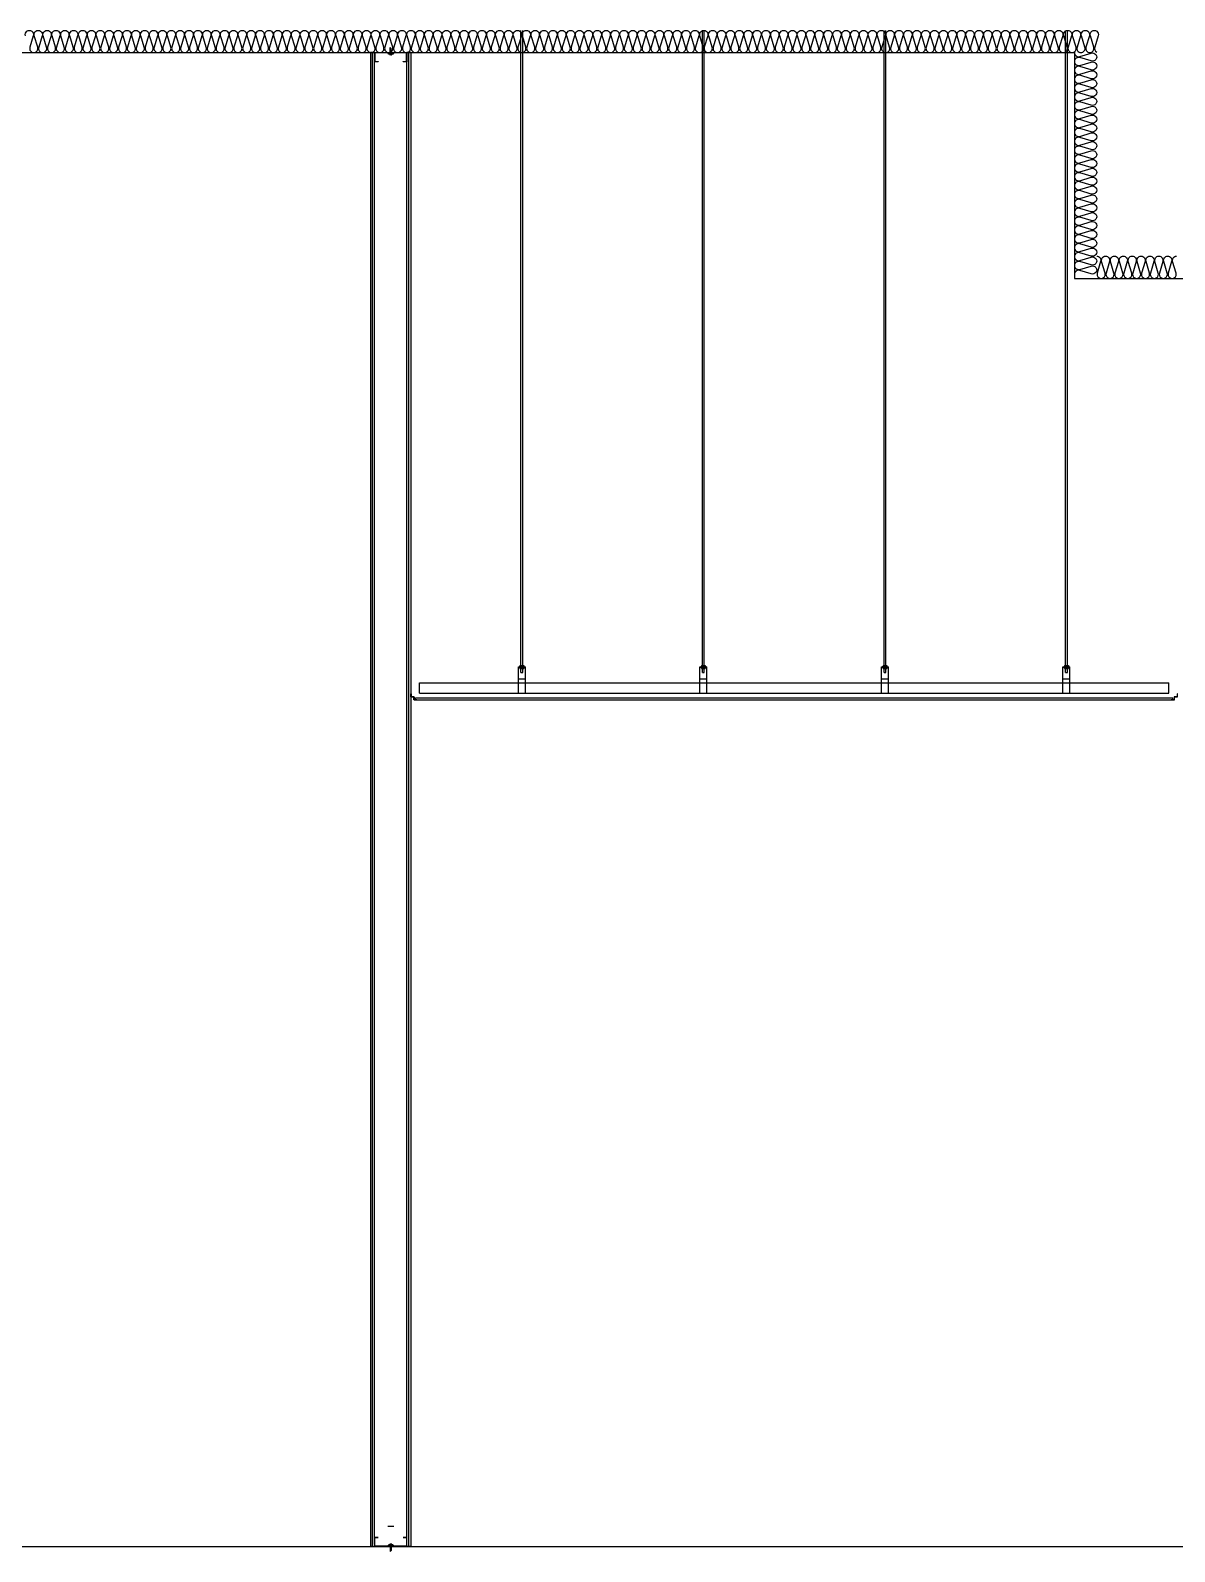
# Model space of a CAD drawing. Header units: millimetres. Extents: x 19868 to 801382, y -4805 to 85279.
# Drawn here: x 763602 to 769274, y 67153 to 74699 of the extents above; entities that cross this region are included whole.
import ezdxf

# ---------------------------------------------------------------- set-up
doc = ezdxf.new("R2010")
doc.units = ezdxf.units.MM
doc.header["$LTSCALE"] = 250
for name, color, linetype in [('8입면선', 8, 'Continuous'), ('A-CEIL', 8, 'Continuous'), ('A-CEIL_EL', 8, 'Continuous'), ('A-FIN', 6, 'Continuous'), ('A-WALL-D', 7, 'Continuous'), ('GAGAM-DT', 7, 'Continuous'), ('ISL', 251, 'Continuous'), ('MO-S', 3, 'Continuous'), ('입면', 7, 'Continuous')]:
    doc.layers.add(name, color=color, linetype=linetype)
doc.layers.add('CK', color=221, linetype='Continuous', plot=False)

# ---------------------------------------------------------------- blocks, each defined once
blk = doc.blocks.new('*U228')
at = {"layer": '8입면선', "color": 8}
for p, q in [((3316397.6, 471911.4), (3316397.6, 479321.4)), ((3316577.6, 471911.4), (3316577.6, 479321.4))]:
    blk.add_line(p, q, dxfattribs=at)
at = {"layer": 'A-WALL-D'}
for p, q in [((3316387.6, 479321.4), (3316387.6, 471911.4)), ((3316407.6, 479321.4), (3316387.6, 479321.4)), ((3316407.6, 471921.4), (3316407.6, 479321.4)), ((3316567.6, 471921.4), (3316567.6, 479321.4)), ((3316587.6, 479321.4), (3316567.6, 479321.4)), ((3316587.6, 479321.4), (3316587.6, 471911.4)), ((3316407.6, 471911.4), (3316387.6, 471911.4)), ((3316587.6, 471911.4), (3316567.6, 471911.4))]:
    blk.add_line(p, q, dxfattribs=at)
at = {"layer": 'CK', "linetype": 'Continuous'}
blk.add_line((3316472.9, 472011.4), (3316502.3, 472011.4), dxfattribs=at)
at = {"layer": 'GAGAM-DT', "color": 8}
for p, q in [((3316492.7, 479315.6), (3316482.8, 479315.6)), ((3316482.8, 479315.6), (3316482.8, 479312.1)), ((3316491.2, 479310.6), (3316484.3, 479310.6)), ((3316485.3, 479315.6), (3316485.3, 479347)), ((3316490.3, 479341.5), (3316485.3, 479347)), ((3316485.3, 479315.6), (3316485.3, 479310.6)), ((3316490.3, 479315.6), (3316490.3, 479341.5)), ((3316490.3, 479315.6), (3316490.3, 479310.6)), ((3316492.7, 479315.6), (3316492.7, 479312.1)), ((3316482.8, 471917.3), (3316482.8, 471920.7)), ((3316492.7, 471917.3), (3316482.8, 471917.3)), ((3316491.2, 471922.3), (3316484.3, 471922.3)), ((3316485.3, 471917.3), (3316485.3, 471922.3)), ((3316485.3, 471917.3), (3316485.3, 471885.8)), ((3316490.3, 471917.3), (3316490.3, 471922.3)), ((3316490.3, 471917.3), (3316490.3, 471891.3)), ((3316492.7, 471917.3), (3316492.7, 471920.7)), ((3316490.3, 471891.3), (3316485.3, 471885.8))]:
    blk.add_line(p, q, dxfattribs=at)
for centre, start, end in [((3316484.3, 479312.1), 180, 270), ((3316491.2, 479312.1), 270, 0), ((3316484.3, 471920.7), 90, 180), ((3316491.2, 471920.7), 0, 90)]:
    blk.add_arc(centre, 1.51, start, end, dxfattribs=at)
at = {"layer": '입면', "color": 6}
for p, q in [((3316407.6, 479276.4), (3316407.6, 479321.4)), ((3316407.6, 479321.4), (3316472.9, 479321.4)), ((3316472.4, 479320.2), (3316408.8, 479320.2)), ((3316408.8, 479320.2), (3316408.8, 479277.6)), ((3316477.4, 479314.4), (3316472.4, 479320.2)), ((3316472.9, 479321.4), (3316477.9, 479315.6)), ((3316497.8, 479314.4), (3316477.4, 479314.4)), ((3316477.9, 479315.6), (3316497.3, 479315.6)), ((3316497.3, 479315.6), (3316502.3, 479321.4)), ((3316502.8, 479320.2), (3316497.8, 479314.4)), ((3316502.3, 479321.4), (3316567.6, 479321.4)), ((3316566.4, 479320.2), (3316502.8, 479320.2)), ((3316566.4, 479277.6), (3316566.4, 479320.2)), ((3316567.6, 479321.4), (3316567.6, 479276.4)), ((3316425.4, 479276.4), (3316407.6, 479276.4)), ((3316408.8, 479277.6), (3316425.4, 479277.6)), ((3316425.4, 479277.6), (3316425.4, 479276.4)), ((3316549.8, 479276.4), (3316549.8, 479277.6)), ((3316549.8, 479277.6), (3316566.4, 479277.6)), ((3316567.6, 479276.4), (3316549.8, 479276.4)), ((3316425.4, 471956.4), (3316407.6, 471956.4)), ((3316407.6, 471956.4), (3316407.6, 471911.4)), ((3316407.6, 471911.4), (3316472.9, 471911.4)), ((3316408.8, 471912.6), (3316408.8, 471955.2)), ((3316408.8, 471955.2), (3316425.4, 471955.2)), ((3316472.4, 471912.6), (3316408.8, 471912.6)), ((3316425.4, 471955.2), (3316425.4, 471956.4)), ((3316477.4, 471918.5), (3316472.4, 471912.6)), ((3316472.9, 471911.4), (3316477.9, 471917.3)), ((3316497.8, 471918.5), (3316477.4, 471918.5)), ((3316477.9, 471917.3), (3316497.3, 471917.3)), ((3316497.3, 471917.3), (3316502.3, 471911.4)), ((3316502.8, 471912.6), (3316497.8, 471918.5)), ((3316502.3, 471911.4), (3316567.6, 471911.4)), ((3316566.4, 471912.6), (3316502.8, 471912.6)), ((3316567.6, 471956.4), (3316549.8, 471956.4)), ((3316549.8, 471956.4), (3316549.8, 471955.2)), ((3316549.8, 471955.2), (3316566.4, 471955.2)), ((3316566.4, 471955.2), (3316566.4, 471912.6)), ((3316567.6, 471911.4), (3316567.6, 471956.4))]:
    blk.add_line(p, q, dxfattribs=at)

msp = doc.modelspace()

# ---------------------------------------------------------------- linework, layer by layer
at = {"layer": 'A-CEIL'}
for p, q in [((765511.3, 71388.9, 0), (769265.1, 71388.9, 0)), ((765511.3, 71378.9, 0), (769265.1, 71378.9, 0))]:
    msp.add_line(p, q, dxfattribs=at)
at = {"layer": 'A-CEIL_EL'}
for p, q in [((766033.7, 71514.7, 0), (766033.7, 74698.9, 0)), ((766042.7, 71514.7, 0), (766042.7, 74698.9, 0)), ((766933.7, 71514.7, 0), (766933.7, 74698.9, 0)), ((766942.7, 71514.7, 0), (766942.7, 74698.9, 0)), ((767833.7, 71514.7, 0), (767833.7, 74698.9, 0)), ((767842.7, 71514.7, 0), (767842.7, 74698.9, 0)), ((768733.7, 71514.7, 0), (768733.7, 74698.9, 0)), ((768742.7, 71514.7, 0), (768742.7, 74698.9, 0)), ((766020.7, 71410.7, 0), (766020.7, 71541.9, 0)), ((766020.7, 71541.9, 0), (766055.7, 71541.9, 0)), ((766020.7, 71540.7, 0), (766055.7, 71540.7, 0)), ((766024.7, 71543.4, 0), (766051.7, 71543.4, 0)), ((766024.7, 71543.4, 0), (766024.7, 71541.9, 0)), ((766024.7, 71540.7, 0), (766024.7, 71539.2, 0)), ((766024.7, 71539.2, 0), (766051.7, 71539.2, 0)), ((766028.7, 71548.4, 0), (766047.7, 71548.4, 0)), ((766028.7, 71548.4, 0), (766028.7, 71543.4, 0)), ((766028.7, 71539.2, 0), (766028.7, 71534.2, 0)), ((766028.7, 71534.2, 0), (766047.7, 71534.2, 0)), ((766033.7, 71514.7, 0), (766033.7, 71534.2, 0)), ((766042.7, 71514.7, 0), (766042.7, 71534.2, 0)), ((766047.7, 71548.4, 0), (766047.7, 71543.4, 0)), ((766047.7, 71539.2, 0), (766047.7, 71534.2, 0)), ((766051.7, 71543.4, 0), (766051.7, 71541.9, 0)), ((766051.7, 71540.7, 0), (766051.7, 71539.2, 0)), ((766055.7, 71410.7, 0), (766055.7, 71541.9, 0)), ((766920.7, 71410.7, 0), (766920.7, 71541.9, 0)), ((766920.7, 71541.9, 0), (766955.7, 71541.9, 0)), ((766920.7, 71540.7, 0), (766955.7, 71540.7, 0)), ((766924.7, 71543.4, 0), (766951.7, 71543.4, 0)), ((766924.7, 71543.4, 0), (766924.7, 71541.9, 0)), ((766924.7, 71540.7, 0), (766924.7, 71539.2, 0)), ((766924.7, 71539.2, 0), (766951.7, 71539.2, 0)), ((766928.7, 71548.4, 0), (766947.7, 71548.4, 0)), ((766928.7, 71548.4, 0), (766928.7, 71543.4, 0)), ((766928.7, 71539.2, 0), (766928.7, 71534.2, 0)), ((766928.7, 71534.2, 0), (766947.7, 71534.2, 0)), ((766933.7, 71514.7, 0), (766933.7, 71534.2, 0)), ((766942.7, 71514.7, 0), (766942.7, 71534.2, 0)), ((766947.7, 71548.4, 0), (766947.7, 71543.4, 0)), ((766947.7, 71539.2, 0), (766947.7, 71534.2, 0)), ((766951.7, 71543.4, 0), (766951.7, 71541.9, 0)), ((766951.7, 71540.7, 0), (766951.7, 71539.2, 0)), ((766955.7, 71410.7, 0), (766955.7, 71541.9, 0)), ((767820.7, 71410.7, 0), (767820.7, 71541.9, 0)), ((767820.7, 71541.9, 0), (767855.7, 71541.9, 0)), ((767820.7, 71540.7, 0), (767855.7, 71540.7, 0)), ((767824.7, 71543.4, 0), (767851.7, 71543.4, 0)), ((767824.7, 71543.4, 0), (767824.7, 71541.9, 0)), ((767824.7, 71540.7, 0), (767824.7, 71539.2, 0)), ((767824.7, 71539.2, 0), (767851.7, 71539.2, 0)), ((767828.7, 71548.4, 0), (767847.7, 71548.4, 0)), ((767828.7, 71548.4, 0), (767828.7, 71543.4, 0)), ((767828.7, 71539.2, 0), (767828.7, 71534.2, 0)), ((767828.7, 71534.2, 0), (767847.7, 71534.2, 0)), ((767833.7, 71514.7, 0), (767833.7, 71534.2, 0)), ((767842.7, 71514.7, 0), (767842.7, 71534.2, 0)), ((767847.7, 71548.4, 0), (767847.7, 71543.4, 0)), ((767847.7, 71539.2, 0), (767847.7, 71534.2, 0)), ((767851.7, 71543.4, 0), (767851.7, 71541.9, 0)), ((767851.7, 71540.7, 0), (767851.7, 71539.2, 0)), ((767855.7, 71410.7, 0), (767855.7, 71541.9, 0)), ((768720.7, 71410.7, 0), (768720.7, 71541.9, 0)), ((768720.7, 71541.9, 0), (768755.7, 71541.9, 0)), ((768720.7, 71540.7, 0), (768755.7, 71540.7, 0)), ((768724.7, 71543.4, 0), (768751.7, 71543.4, 0)), ((768724.7, 71543.4, 0), (768724.7, 71541.9, 0)), ((768724.7, 71540.7, 0), (768724.7, 71539.2, 0)), ((768724.7, 71539.2, 0), (768751.7, 71539.2, 0)), ((768728.7, 71548.4, 0), (768747.7, 71548.4, 0)), ((768728.7, 71548.4, 0), (768728.7, 71543.4, 0)), ((768728.7, 71539.2, 0), (768728.7, 71534.2, 0)), ((768728.7, 71534.2, 0), (768747.7, 71534.2, 0)), ((768733.7, 71514.7, 0), (768733.7, 71534.2, 0)), ((768742.7, 71514.7, 0), (768742.7, 71534.2, 0)), ((768747.7, 71548.4, 0), (768747.7, 71543.4, 0)), ((768747.7, 71539.2, 0), (768747.7, 71534.2, 0)), ((768751.7, 71543.4, 0), (768751.7, 71541.9, 0)), ((768751.7, 71540.7, 0), (768751.7, 71539.2, 0)), ((768755.7, 71410.7, 0), (768755.7, 71541.9, 0)), ((765531.2, 71461.9), (769245.2, 71461.9)), ((765531.2, 71411.9), (765531.2, 71461.9)), ((766020.7, 71482.4, 0), (766055.7, 71482.4, 0)), ((766020.7, 71461.9, 0), (766055.7, 71461.9, 0)), ((766920.7, 71482.4, 0), (766955.7, 71482.4, 0)), ((766920.7, 71461.9, 0), (766955.7, 71461.9, 0)), ((767820.7, 71482.4, 0), (767855.7, 71482.4, 0)), ((767820.7, 71461.9, 0), (767855.7, 71461.9, 0)), ((768720.7, 71482.4, 0), (768755.7, 71482.4, 0)), ((768720.7, 71461.9, 0), (768755.7, 71461.9, 0)), ((769245.2, 71411.9), (769245.2, 71461.9)), ((765531.2, 71411.9), (769245.2, 71411.9)), ((766020.7, 71411.9, 0), (766055.7, 71411.9, 0)), ((766020.7, 71410.7, 0), (766055.7, 71410.7, 0)), ((766920.7, 71411.9, 0), (766955.7, 71411.9, 0)), ((766920.7, 71410.7, 0), (766955.7, 71410.7, 0)), ((767820.7, 71411.9, 0), (767855.7, 71411.9, 0)), ((767820.7, 71410.7, 0), (767855.7, 71410.7, 0)), ((768720.7, 71411.9, 0), (768755.7, 71411.9, 0)), ((768720.7, 71410.7, 0), (768755.7, 71410.7, 0))]:
    msp.add_line(p, q, dxfattribs=at)
for centre in [(766038.2, 71526.3, 0), (766938.2, 71526.3, 0), (767838.2, 71526.3, 0), (768738.2, 71526.3, 0)]:
    msp.add_arc(centre, 12.4, 248.71498, 291.28502, dxfattribs=at)
at = {"layer": 'A-FIN'}
msp.add_line((753988.2, 67178.9), (784788.2, 67178.9), dxfattribs=at)
at = {"layer": 'ISL'}
for p, q in [((765511.3, 71378.9), (765511.3, 71388.9)), ((769265.1, 71378.9), (769265.1, 71388.9))]:
    msp.add_line(p, q, dxfattribs=at)
for points in [[(763576.8, 74672.3, -1.372593), (763615.7, 74672.3), (763598.8, 74615.6, 0.509267), (763618.2, 74588.9, 0.509267), (763637.7, 74615.6), (763620.8, 74672.3, -1.372593), (763659.7, 74672.3), (763642.8, 74615.6, 0.509267), (763662.2, 74588.9, 0.509267), (763681.7, 74615.6), (763664.8, 74672.3, -1.372593), (763703.7, 74672.3), (763686.8, 74615.6, 0.509267), (763706.2, 74588.9, 0.509267), (763725.7, 74615.6), (763708.8, 74672.3, -1.372593), (763747.7, 74672.3), (763730.8, 74615.6, 0.509267), (763750.2, 74588.9, 0.509267), (763769.7, 74615.6), (763752.8, 74672.3, -1.372593), (763791.7, 74672.3), (763774.8, 74615.6, 0.509267), (763794.2, 74588.9, 0.509267), (763813.7, 74615.6), (763796.8, 74672.3, -1.372593), (763835.7, 74672.3), (763818.8, 74615.6, 0.509267), (763838.2, 74588.9, 0.509267), (763857.7, 74615.6), (763840.8, 74672.3, -1.372593), (763879.7, 74672.3), (763862.8, 74615.6, 0.509267), (763882.2, 74588.9, 0.509267), (763901.7, 74615.6), (763884.8, 74672.3, -1.372593), (763923.7, 74672.3), (763906.8, 74615.6, 0.509267), (763926.2, 74588.9, 0.509267), (763945.7, 74615.6), (763928.8, 74672.3, -1.372593), (763967.7, 74672.3), (763950.8, 74615.6, 0.509267), (763970.2, 74588.9, 0.509267), (763989.7, 74615.6), (763972.8, 74672.3, -1.372593), (764011.7, 74672.3), (763994.8, 74615.6, 0.509267), (764014.2, 74588.9, 0.509267), (764033.7, 74615.6), (764016.8, 74672.3, -1.372593), (764055.7, 74672.3), (764038.8, 74615.6, 0.509267), (764058.2, 74588.9, 0.509267), (764077.7, 74615.6), (764060.8, 74672.3, -1.372593), (764099.7, 74672.3), (764082.8, 74615.6, 0.509267), (764102.2, 74588.9, 0.509267), (764121.7, 74615.6), (764104.8, 74672.3, -1.372593), (764143.7, 74672.3), (764126.8, 74615.6, 0.509267), (764146.2, 74588.9, 0.509267), (764165.7, 74615.6), (764148.8, 74672.3, -1.372593), (764187.7, 74672.3), (764170.8, 74615.6, 0.509267), (764190.2, 74588.9, 0.509267), (764209.7, 74615.6), (764192.8, 74672.3, -1.372593), (764231.7, 74672.3), (764214.8, 74615.6, 0.509267), (764234.2, 74588.9, 0.509267), (764253.7, 74615.6), (764236.8, 74672.3, -1.372593), (764275.7, 74672.3), (764258.8, 74615.6, 0.509267), (764278.2, 74588.9, 0.509267), (764297.7, 74615.6), (764280.8, 74672.3, -1.372593), (764319.7, 74672.3), (764302.8, 74615.6, 0.509267), (764322.2, 74588.9, 0.509267), (764341.7, 74615.6), (764324.8, 74672.3, -1.372593), (764363.7, 74672.3), (764346.8, 74615.6, 0.509267), (764366.2, 74588.9, 0.509267), (764385.7, 74615.6), (764368.8, 74672.3, -1.372593), (764407.7, 74672.3), (764390.8, 74615.6, 0.509267), (764410.2, 74588.9, 0.509267), (764429.7, 74615.6), (764412.8, 74672.3, -1.372593), (764451.7, 74672.3), (764434.8, 74615.6, 0.509267), (764454.2, 74588.9, 0.509267), (764473.7, 74615.6), (764456.8, 74672.3, -1.372593), (764495.7, 74672.3), (764478.8, 74615.6, 0.509267), (764498.2, 74588.9, 0.509267), (764517.7, 74615.6), (764500.8, 74672.3, -1.372593), (764539.7, 74672.3), (764522.8, 74615.6, 0.509267), (764542.2, 74588.9, 0.509267), (764561.7, 74615.6), (764544.8, 74672.3, -1.372593), (764583.7, 74672.3), (764566.8, 74615.6, 0.509267), (764586.2, 74588.9, 0.509267), (764605.7, 74615.6), (764588.8, 74672.3, -1.372593), (764627.7, 74672.3), (764610.8, 74615.6, 0.509267), (764630.2, 74588.9, 0.509267), (764649.7, 74615.6), (764632.8, 74672.3, -1.372593), (764671.7, 74672.3), (764654.8, 74615.6, 0.509267), (764674.2, 74588.9, 0.509267), (764693.7, 74615.6), (764676.8, 74672.3, -1.372593), (764715.7, 74672.3), (764698.8, 74615.6, 0.509267), (764718.2, 74588.9, 0.509267), (764737.7, 74615.6), (764720.8, 74672.3, -1.372593), (764759.7, 74672.3), (764742.8, 74615.6, 0.509267), (764762.2, 74588.9, 0.509267), (764781.7, 74615.6), (764764.8, 74672.3, -1.372593), (764803.7, 74672.3), (764786.8, 74615.6, 0.509267), (764806.2, 74588.9, 0.509267), (764825.7, 74615.6), (764808.8, 74672.3, -1.372593), (764847.7, 74672.3), (764830.8, 74615.6, 0.509267), (764850.2, 74588.9, 0.509267), (764869.7, 74615.6), (764852.8, 74672.3, -1.372593), (764891.7, 74672.3), (764874.8, 74615.6, 0.509267), (764894.2, 74588.9, 0.509267), (764913.7, 74615.6), (764896.8, 74672.3, -1.372593), (764935.7, 74672.3), (764918.8, 74615.6, 0.509267), (764938.2, 74588.9, 0.509267), (764957.7, 74615.6), (764940.8, 74672.3, -1.372593), (764979.7, 74672.3), (764962.8, 74615.6, 0.509267), (764982.2, 74588.9, 0.509267), (765001.7, 74615.6), (764984.8, 74672.3, -1.372593), (765023.7, 74672.3), (765006.8, 74615.6, 0.509267), (765026.2, 74588.9, 0.509267), (765045.7, 74615.6), (765028.8, 74672.3, -1.372593), (765067.7, 74672.3), (765050.8, 74615.6, 0.509267), (765070.2, 74588.9, 0.509267), (765089.7, 74615.6), (765072.8, 74672.3, -1.372593), (765111.7, 74672.3), (765094.8, 74615.6, 0.509267), (765114.2, 74588.9, 0.509267), (765133.7, 74615.6), (765116.8, 74672.3, -1.372593), (765155.7, 74672.3), (765138.8, 74615.6, 0.509267), (765158.2, 74588.9, 0.509267), (765177.7, 74615.6), (765160.8, 74672.3, -1.372593), (765199.7, 74672.3), (765182.8, 74615.6, 0.509267), (765202.2, 74588.9, 0.509267), (765221.7, 74615.6), (765204.8, 74672.3, -1.372593), (765243.7, 74672.3), (765226.8, 74615.6, 0.509267), (765246.2, 74588.9, 0.509267), (765265.7, 74615.6), (765248.8, 74672.3, -1.372593), (765287.7, 74672.3), (765270.8, 74615.6, 0.509267), (765290.2, 74588.9, 0.509267), (765309.7, 74615.6), (765292.8, 74672.3, -1.372593), (765331.7, 74672.3), (765314.8, 74615.6, 0.509267), (765334.2, 74588.9, 0.509267), (765353.7, 74615.6), (765336.8, 74672.3, -1.372593), (765375.7, 74672.3), (765358.8, 74615.6, 0.509267), (765378.2, 74588.9, 0.509267), (765397.7, 74615.6), (765380.8, 74672.3, -1.372593), (765419.7, 74672.3), (765402.8, 74615.6, 0.509267), (765422.2, 74588.9, 0.509267), (765441.7, 74615.6), (765424.8, 74672.3, -1.372593), (765463.7, 74672.3), (765446.8, 74615.6, 0.509267), (765466.2, 74588.9, 0.509267), (765485.7, 74615.6), (765468.8, 74672.3, -1.372593), (765507.7, 74672.3), (765490.8, 74615.6, 0.509267), (765510.2, 74588.9, 0.509267), (765529.7, 74615.6), (765512.8, 74672.3, -1.372593), (765551.7, 74672.3), (765534.8, 74615.6, 0.509267), (765554.2, 74588.9, 0.509267), (765573.7, 74615.6), (765556.8, 74672.3, -1.372593), (765595.7, 74672.3), (765578.8, 74615.6, 0.509267), (765598.2, 74588.9, 0.509267), (765617.7, 74615.6), (765600.8, 74672.3, -1.372593), (765639.7, 74672.3), (765622.8, 74615.6, 0.509267), (765642.2, 74588.9, 0.509267), (765661.7, 74615.6), (765644.8, 74672.3, -1.372593), (765683.7, 74672.3), (765666.8, 74615.6, 0.509267), (765686.2, 74588.9, 0.509267), (765705.7, 74615.6), (765688.8, 74672.3, -1.372593), (765727.7, 74672.3), (765710.8, 74615.6, 0.509267), (765730.2, 74588.9, 0.509267), (765749.7, 74615.6), (765732.8, 74672.3, -1.372593), (765771.7, 74672.3), (765754.8, 74615.6, 0.509267), (765774.2, 74588.9, 0.509267), (765793.7, 74615.6), (765776.8, 74672.3, -1.372593), (765815.7, 74672.3), (765798.8, 74615.6, 0.509267), (765818.2, 74588.9, 0.509267), (765837.7, 74615.6), (765820.8, 74672.3, -1.372593), (765859.7, 74672.3), (765842.8, 74615.6, 0.509267), (765862.2, 74588.9, 0.509267), (765881.7, 74615.6), (765864.8, 74672.3, -1.372593), (765903.7, 74672.3), (765886.8, 74615.6, 0.509267), (765906.2, 74588.9, 0.509267), (765925.7, 74615.6), (765908.8, 74672.3, -1.372593), (765947.7, 74672.3), (765930.8, 74615.6, 0.509267), (765950.2, 74588.9, 0.509267), (765969.7, 74615.6), (765952.8, 74672.3, -1.372593), (765991.7, 74672.3), (765974.8, 74615.6, 0.509267), (765994.2, 74588.9, 0.509267), (766013.7, 74615.6), (765996.8, 74672.3, -1.372593), (766035.7, 74672.3), (766018.8, 74615.6, 0.509267), (766038.2, 74588.9, 0.509267), (766057.7, 74615.6), (766040.8, 74672.3, -1.372593), (766079.7, 74672.3), (766062.8, 74615.6, 0.509267), (766082.2, 74588.9, 0.509267), (766101.7, 74615.6), (766084.8, 74672.3, -1.372593), (766123.7, 74672.3), (766106.8, 74615.6, 0.509267), (766126.2, 74588.9, 0.509267), (766145.7, 74615.6), (766128.8, 74672.3, -1.372593), (766167.7, 74672.3), (766150.8, 74615.6, 0.509267), (766170.2, 74588.9, 0.509267), (766189.7, 74615.6), (766172.8, 74672.3, -1.372593), (766211.7, 74672.3), (766194.8, 74615.6, 0.509267), (766214.2, 74588.9, 0.509267), (766233.7, 74615.6), (766216.8, 74672.3, -1.372593), (766255.7, 74672.3), (766238.8, 74615.6, 0.509267), (766258.2, 74588.9, 0.509267), (766277.7, 74615.6), (766260.8, 74672.3, -1.372593), (766299.7, 74672.3), (766282.8, 74615.6, 0.509267), (766302.2, 74588.9, 0.509267), (766321.7, 74615.6), (766304.8, 74672.3, -1.372593), (766343.7, 74672.3), (766326.8, 74615.6, 0.509267), (766346.2, 74588.9, 0.509267), (766365.7, 74615.6), (766348.8, 74672.3, -1.372593), (766387.7, 74672.3), (766370.8, 74615.6, 0.509267), (766390.2, 74588.9, 0.509267), (766409.7, 74615.6), (766392.8, 74672.3, -1.372593), (766431.7, 74672.3), (766414.8, 74615.6, 0.509267), (766434.2, 74588.9, 0.509267), (766453.7, 74615.6), (766436.8, 74672.3, -1.372593), (766475.7, 74672.3), (766458.8, 74615.6, 0.509267), (766478.2, 74588.9, 0.509267), (766497.7, 74615.6), (766480.8, 74672.3, -1.372593), (766519.7, 74672.3), (766502.8, 74615.6, 0.509267), (766522.2, 74588.9, 0.509267), (766541.7, 74615.6), (766524.8, 74672.3, -1.372593), (766563.7, 74672.3), (766546.8, 74615.6, 0.509267), (766566.2, 74588.9, 0.509267), (766585.7, 74615.6), (766568.8, 74672.3, -1.372593), (766607.7, 74672.3), (766590.8, 74615.6, 0.509267), (766610.2, 74588.9, 0.509267), (766629.7, 74615.6), (766612.8, 74672.3, -1.372593), (766651.7, 74672.3), (766634.8, 74615.6, 0.509267), (766654.2, 74588.9, 0.509267), (766673.7, 74615.6), (766656.8, 74672.3, -1.372593), (766695.7, 74672.3), (766678.8, 74615.6, 0.509267), (766698.2, 74588.9, 0.509267), (766717.7, 74615.6), (766700.8, 74672.3, -1.372593), (766739.7, 74672.3), (766722.8, 74615.6, 0.509267), (766742.2, 74588.9, 0.509267), (766761.7, 74615.6), (766744.8, 74672.3, -1.372593), (766783.7, 74672.3), (766766.8, 74615.6, 0.509267), (766786.2, 74588.9, 0.509267), (766805.7, 74615.6), (766788.8, 74672.3, -1.372593), (766827.7, 74672.3), (766810.8, 74615.6, 0.509267), (766830.2, 74588.9, 0.509267), (766849.7, 74615.6), (766832.8, 74672.3, -1.372593), (766871.7, 74672.3), (766854.8, 74615.6, 0.509267), (766874.2, 74588.9, 0.509267), (766893.7, 74615.6), (766876.8, 74672.3, -1.372593), (766915.7, 74672.3), (766898.8, 74615.6, 0.509267), (766918.2, 74588.9, 0.509267), (766937.7, 74615.6), (766920.8, 74672.3, -1.372593), (766959.7, 74672.3), (766942.8, 74615.6, 0.509267), (766962.2, 74588.9, 0.509267), (766981.7, 74615.6), (766964.8, 74672.3, -1.372593), (767003.7, 74672.3), (766986.8, 74615.6, 0.509267), (767006.2, 74588.9, 0.509267), (767025.7, 74615.6), (767008.8, 74672.3, -1.372593), (767047.7, 74672.3), (767030.8, 74615.6, 0.509267), (767050.2, 74588.9, 0.509267), (767069.7, 74615.6), (767052.8, 74672.3, -1.372593), (767091.7, 74672.3), (767074.8, 74615.6, 0.509267), (767094.2, 74588.9, 0.509267), (767113.7, 74615.6), (767096.8, 74672.3, -1.372593), (767135.7, 74672.3), (767118.8, 74615.6, 0.509267), (767138.2, 74588.9, 0.509267), (767157.7, 74615.6), (767140.8, 74672.3, -1.372593), (767179.7, 74672.3), (767162.8, 74615.6, 0.509267), (767182.2, 74588.9, 0.509267), (767201.7, 74615.6), (767184.8, 74672.3, -1.372593), (767223.7, 74672.3), (767206.8, 74615.6, 0.509267), (767226.2, 74588.9, 0.509267), (767245.7, 74615.6), (767228.8, 74672.3, -1.372593), (767267.7, 74672.3), (767250.8, 74615.6, 0.509267), (767270.2, 74588.9, 0.509267), (767289.7, 74615.6), (767272.8, 74672.3, -1.372593), (767311.7, 74672.3), (767294.8, 74615.6, 0.509267), (767314.2, 74588.9, 0.509267), (767333.7, 74615.6), (767316.8, 74672.3, -1.372593), (767355.7, 74672.3), (767338.8, 74615.6, 0.509267), (767358.2, 74588.9, 0.509267), (767377.7, 74615.6), (767360.8, 74672.3, -1.372593), (767399.7, 74672.3), (767382.8, 74615.6, 0.509267), (767402.2, 74588.9, 0.509267), (767421.7, 74615.6), (767404.8, 74672.3, -1.372593), (767443.7, 74672.3), (767426.8, 74615.6, 0.509267), (767446.2, 74588.9, 0.509267), (767465.7, 74615.6), (767448.8, 74672.3, -1.372593), (767487.7, 74672.3), (767470.8, 74615.6, 0.509267), (767490.2, 74588.9, 0.509267), (767509.7, 74615.6), (767492.8, 74672.3, -1.372593), (767531.7, 74672.3), (767514.8, 74615.6, 0.509267), (767534.2, 74588.9, 0.509267), (767553.7, 74615.6), (767536.8, 74672.3, -1.372593), (767575.7, 74672.3), (767558.8, 74615.6, 0.509267), (767578.2, 74588.9, 0.509267), (767597.7, 74615.6), (767580.8, 74672.3, -1.372593), (767619.7, 74672.3), (767602.8, 74615.6, 0.509267), (767622.2, 74588.9, 0.509267), (767641.7, 74615.6), (767624.8, 74672.3, -1.372593), (767663.7, 74672.3), (767646.8, 74615.6, 0.509267), (767666.2, 74588.9, 0.509267), (767685.7, 74615.6), (767668.8, 74672.3, -1.372593), (767707.7, 74672.3), (767690.8, 74615.6, 0.509267), (767710.2, 74588.9, 0.509267), (767729.7, 74615.6), (767712.8, 74672.3, -1.372593), (767751.7, 74672.3), (767734.8, 74615.6, 0.509267), (767754.2, 74588.9, 0.509267), (767773.7, 74615.6), (767756.8, 74672.3, -1.372593), (767795.7, 74672.3), (767778.8, 74615.6, 0.509267), (767798.2, 74588.9, 0.509267), (767817.7, 74615.6), (767800.8, 74672.3, -1.372593), (767839.7, 74672.3), (767822.8, 74615.6, 0.509267), (767842.2, 74588.9, 0.509267), (767861.7, 74615.6), (767844.8, 74672.3, -1.372593), (767883.7, 74672.3), (767866.8, 74615.6, 0.509267), (767886.2, 74588.9, 0.509267), (767905.7, 74615.6), (767888.8, 74672.3, -1.372593), (767927.7, 74672.3), (767910.8, 74615.6, 0.509267), (767930.2, 74588.9, 0.509267), (767949.7, 74615.6), (767932.8, 74672.3, -1.372593), (767971.7, 74672.3), (767954.8, 74615.6, 0.509267), (767974.2, 74588.9, 0.509267), (767993.7, 74615.6), (767976.8, 74672.3, -1.372593), (768015.7, 74672.3), (767998.8, 74615.6, 0.509267), (768018.2, 74588.9, 0.509267), (768037.7, 74615.6), (768020.8, 74672.3, -1.372593), (768059.7, 74672.3), (768042.8, 74615.6, 0.509267), (768062.2, 74588.9, 0.509267), (768081.7, 74615.6), (768064.8, 74672.3, -1.372593), (768103.7, 74672.3), (768086.8, 74615.6, 0.509267), (768106.2, 74588.9, 0.509267), (768125.7, 74615.6), (768108.8, 74672.3, -1.372593), (768147.7, 74672.3), (768130.8, 74615.6, 0.509267), (768150.2, 74588.9, 0.509267), (768169.7, 74615.6), (768152.8, 74672.3, -1.372593), (768191.7, 74672.3), (768174.8, 74615.6, 0.509267), (768194.2, 74588.9, 0.509267), (768213.7, 74615.6), (768196.8, 74672.3, -1.372593), (768235.7, 74672.3), (768218.8, 74615.6, 0.509267), (768238.2, 74588.9, 0.509267), (768257.7, 74615.6), (768240.8, 74672.3, -1.372593), (768279.7, 74672.3), (768262.8, 74615.6, 0.509267), (768282.2, 74588.9, 0.509267), (768301.7, 74615.6), (768284.8, 74672.3, -1.372593), (768323.7, 74672.3), (768306.8, 74615.6, 0.509267), (768326.2, 74588.9, 0.509267), (768345.7, 74615.6), (768328.8, 74672.3, -1.372593), (768367.7, 74672.3), (768350.8, 74615.6, 0.509267), (768370.2, 74588.9, 0.509267), (768389.7, 74615.6), (768372.8, 74672.3, -1.372593), (768411.7, 74672.3), (768394.8, 74615.6, 0.509267), (768414.2, 74588.9, 0.509267), (768433.7, 74615.6), (768416.8, 74672.3, -1.372593), (768455.7, 74672.3), (768438.8, 74615.6, 0.509267), (768458.2, 74588.9, 0.509267), (768477.7, 74615.6), (768460.8, 74672.3, -1.372593), (768499.7, 74672.3), (768482.8, 74615.6, 0.509267), (768502.2, 74588.9, 0.509267), (768521.7, 74615.6), (768504.8, 74672.3, -1.372593), (768543.7, 74672.3), (768526.8, 74615.6, 0.509267), (768546.2, 74588.9, 0.509267), (768565.7, 74615.6), (768548.8, 74672.3, -1.372593), (768587.7, 74672.3), (768570.8, 74615.6, 0.509267), (768590.2, 74588.9, 0.509267), (768609.7, 74615.6), (768592.8, 74672.3, -1.372593), (768631.7, 74672.3), (768614.8, 74615.6, 0.509267), (768634.2, 74588.9, 0.509267), (768653.7, 74615.6), (768636.8, 74672.3, -1.372593), (768675.7, 74672.3), (768658.8, 74615.6, 0.509267), (768678.2, 74588.9, 0.509267), (768697.7, 74615.6), (768680.8, 74672.3, -1.372593), (768719.7, 74672.3), (768702.8, 74615.6, 0.509267), (768722.2, 74588.9, 0.509267), (768741.7, 74615.6), (768724.8, 74672.3, -1.372593), (768763.7, 74672.3), (768746.8, 74615.6, 0.509267), (768766.2, 74588.9, 0.509267), (768785.7, 74615.6), (768768.8, 74672.3, -1.372593), (768807.7, 74672.3), (768790.8, 74615.6, 0.509267), (768810.2, 74588.9, 0.509267), (768829.7, 74615.6), (768812.8, 74672.3, -1.372593), (768851.7, 74672.3), (768834.8, 74615.6, 0.509267), (768854.2, 74588.9, 0.509267), (768873.7, 74615.6), (768856.8, 74672.3, -1.372593), (768895.7, 74672.3), (768878.8, 74615.6, 0.356715), (768888.2, 74591.6, 0.356715)], [(768888.2, 73578.9, -0.509267), (768907.7, 73552.3), (768890.8, 73495.6, 1.372593), (768929.7, 73495.6), (768912.8, 73552.3, -0.509267), (768932.2, 73578.9, -0.509267), (768951.7, 73552.3), (768934.8, 73495.6, 1.372593), (768973.7, 73495.6), (768956.8, 73552.3, -0.509267), (768976.2, 73578.9, -0.509267), (768995.7, 73552.3), (768978.8, 73495.6, 1.372593), (769017.7, 73495.6), (769000.8, 73552.3, -0.509267), (769020.2, 73578.9, -0.509267), (769039.7, 73552.3), (769022.8, 73495.6, 1.372593), (769061.7, 73495.6), (769044.8, 73552.3, -0.509267), (769064.2, 73578.9, -0.509267), (769083.7, 73552.3), (769066.8, 73495.6, 1.372593), (769105.7, 73495.6), (769088.8, 73552.3, -0.509267), (769108.2, 73578.9, -0.509267), (769127.7, 73552.3), (769110.8, 73495.6, 1.372593), (769149.7, 73495.6), (769132.8, 73552.3, -0.509267), (769152.2, 73578.9, -0.509267), (769171.7, 73552.3), (769154.8, 73495.6, 1.372593), (769193.7, 73495.6), (769176.8, 73552.3, -0.509267), (769196.2, 73578.9, -0.509267), (769215.7, 73552.3), (769198.8, 73495.6, 1.372593), (769237.7, 73495.6), (769220.8, 73552.3, -0.509267), (769240.2, 73578.9, -0.509267), (769259.7, 73552.3), (769242.8, 73495.6, 1.372593), (769281.7, 73495.6), (769264.8, 73552.3, -0.509267), (769284.2, 73578.9, -0.509267)]]:
    msp.add_lwpolyline(points, format="xyb", dxfattribs=at)
msp.add_lwpolyline([(748738.2, 73668.9), (749098.2, 73668.9), (749098.2, 74588.9), (752878.2, 74588.9), (752878.2, 73468.9), (753898.2, 73468.9), (753898.2, 74588.9), (768778.2, 74588.9), (768778.2, 73468.9), (769998.2, 73468.9), (769998.2, 74588.9), (784878.2, 74588.9), (784878.2, 73468.9), (785898.2, 73468.9), (785898.2, 74588.9), (789678.2, 74588.9), (789678.2, 73668.9), (790038.2, 73668.9)], dxfattribs=at)
at = {"layer": 'ISL', "elevation": 0}
msp.add_lwpolyline([(768778.2, 74588.9, 0.509267), (768804.9, 74569.5), (768861.5, 74586.3, -1.372593), (768861.5, 74547.5), (768804.9, 74564.3, 0.509267), (768778.2, 74544.9, 0.509267), (768804.9, 74525.5), (768861.5, 74542.3, -1.372593), (768861.5, 74503.5), (768804.9, 74520.3, 0.509267), (768778.2, 74500.9, 0.509267), (768804.9, 74481.5), (768861.5, 74498.3, -1.372593), (768861.5, 74459.5), (768804.9, 74476.3, 0.509267), (768778.2, 74456.9, 0.509267), (768804.9, 74437.5), (768861.5, 74454.3, -1.372593), (768861.5, 74415.5), (768804.9, 74432.3, 0.509267), (768778.2, 74412.9, 0.509267), (768804.9, 74393.5), (768861.5, 74410.3, -1.372593), (768861.5, 74371.5), (768804.9, 74388.3, 0.509267), (768778.2, 74368.9, 0.509267), (768804.9, 74349.5), (768861.5, 74366.3, -1.372593), (768861.5, 74327.5), (768804.9, 74344.3, 0.509267), (768778.2, 74324.9, 0.509267), (768804.9, 74305.5), (768861.5, 74322.3, -1.372593), (768861.5, 74283.5), (768804.9, 74300.3, 0.509267), (768778.2, 74280.9, 0.509267), (768804.9, 74261.5), (768861.5, 74278.3, -1.372593), (768861.5, 74239.5), (768804.9, 74256.3, 0.509267), (768778.2, 74236.9, 0.509267), (768804.9, 74217.5), (768861.5, 74234.3, -1.372593), (768861.5, 74195.5), (768804.9, 74212.3, 0.509267), (768778.2, 74192.9, 0.509267), (768804.9, 74173.5), (768861.5, 74190.3, -1.372593), (768861.5, 74151.5), (768804.9, 74168.3, 0.509267), (768778.2, 74148.9, 0.509267), (768804.9, 74129.5), (768861.5, 74146.3, -1.372593), (768861.5, 74107.5), (768804.9, 74124.3, 0.509267), (768778.2, 74104.9, 0.509267), (768804.9, 74085.5), (768861.5, 74102.3, -1.372593), (768861.5, 74063.5), (768804.9, 74080.3, 0.509267), (768778.2, 74060.9, 0.509267), (768804.9, 74041.5), (768861.5, 74058.3, -1.372593), (768861.5, 74019.5), (768804.9, 74036.3, 0.509267), (768778.2, 74016.9, 0.509267), (768804.9, 73997.5), (768861.5, 74014.3, -1.372593), (768861.5, 73975.5), (768804.9, 73992.3, 0.509267), (768778.2, 73972.9, 0.509267), (768804.9, 73953.5), (768861.5, 73970.3, -1.372593), (768861.5, 73931.5), (768804.9, 73948.3, 0.509267), (768778.2, 73928.9, 0.509267), (768804.9, 73909.5), (768861.5, 73926.3, -1.372593), (768861.5, 73887.5), (768804.9, 73904.3, 0.509267), (768778.2, 73884.9, 0.509267), (768804.9, 73865.5), (768861.5, 73882.3, -1.372593), (768861.5, 73843.5), (768804.9, 73860.3, 0.509267), (768778.2, 73840.9, 0.509267), (768804.9, 73821.5), (768861.5, 73838.3, -1.372593), (768861.5, 73799.5), (768804.9, 73816.3, 0.509267), (768778.2, 73796.9, 0.509267), (768804.9, 73777.5), (768861.5, 73794.3, -1.372593), (768861.5, 73755.5), (768804.9, 73772.3, 0.509267), (768778.2, 73752.9, 0.509267), (768804.9, 73733.5), (768861.5, 73750.3, -1.372593), (768861.5, 73711.5), (768804.9, 73728.3, 0.509267), (768778.2, 73708.9, 0.509267), (768804.9, 73689.5), (768861.5, 73706.3, -1.372593), (768861.5, 73667.5), (768804.9, 73684.3, 0.509267), (768778.2, 73664.9, 0.509267), (768804.9, 73645.5), (768861.5, 73662.3, -1.372593), (768861.5, 73623.5), (768804.9, 73640.3, 0.509267), (768778.2, 73620.9, 0.509267), (768804.9, 73601.5), (768861.5, 73618.3, -1.372593), (768861.5, 73579.5), (768804.9, 73596.3, 0.509267), (768778.2, 73576.9, 0.509267), (768804.9, 73557.5), (768861.5, 73574.3, -1.372593), (768861.5, 73535.5), (768804.9, 73552.3, 0.509267), (768778.2, 73532.9, 0.509267), (768804.9, 73513.5), (768861.5, 73530.3, -1.372593), (768861.5, 73491.5), (768804.9, 73508.3, 0.509267), (768778.2, 73488.9)], format="xyb", dxfattribs=at)
at = {"layer": 'MO-S'}
msp.add_line((765493, 71400.1), (765484.9, 71400.1), dxfattribs=at)
for points in [[(765488.2, 71407.7), (765489.4, 71407.7), (765489.4, 71393.9), (765504.4, 71393.9), (765504.4, 71378.9), (765518.2, 71378.9), (765518.2, 71377.7), (765503.2, 71377.7), (765503.2, 71392.7), (765488.2, 71392.7)], [(769288.2, 71407.7), (769287, 71407.7), (769287, 71393.9), (769272, 71393.9), (769272, 71378.9), (769258.2, 71378.9), (769258.2, 71377.7), (769273.2, 71377.7), (769273.2, 71392.7), (769288.2, 71392.7)]]:
    msp.add_lwpolyline(points, close=True, dxfattribs=at)

# ---------------------------------------------------------------- block references
at = {"layer": 'A-WALL-D'}
msp.add_blockref('*U228', (-2551099.4, -404732.5), dxfattribs=at)

doc.saveas('drawing.dxf')
